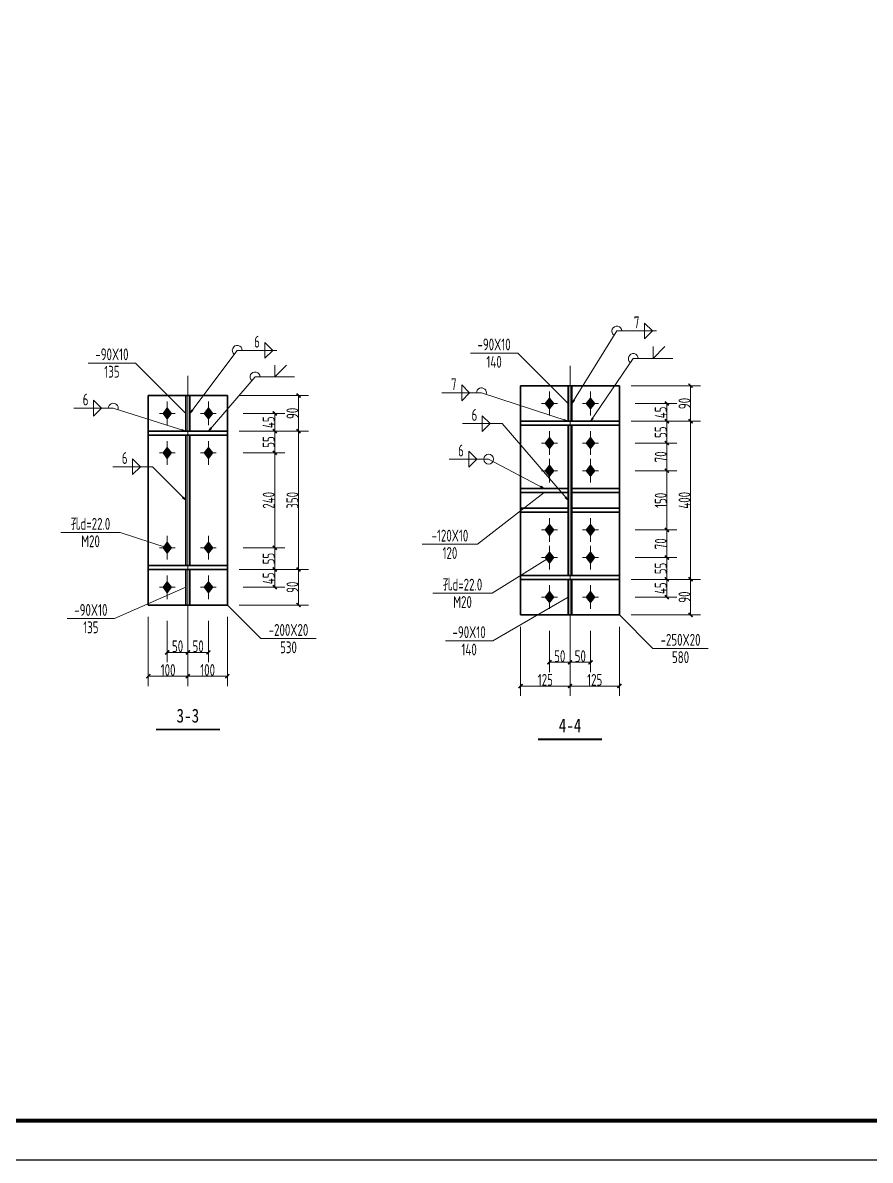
# Model space of a CAD drawing. Extents: x 2072855 to 2883818, y 17306032 to 17674225.
# Drawn here: x 2329397 to 2350839, y 17335470 to 17364257 of the extents above; entities that cross this region are included whole.
import ezdxf
from ezdxf.enums import TextEntityAlignment as Align

# ---------------------------------------------------------------- set-up
doc = ezdxf.new("R2010")
doc.units = 0
doc.header["$LTSCALE"] = 1000
doc.header["$MEASUREMENT"] = 0
doc.linetypes.add('线型6', pattern=[8.75, 5, -1.25, 1.25, -1.25])
for name, color, linetype, lineweight in [('10', 7, 'Continuous', 35), ('20', 2, 'Continuous', 35), ('尺寸标注', 9, 'Continuous', 18), ('焊缝标注', 9, 'Continuous', 18), ('螺栓孔标注', 9, 'Continuous', 18), ('钢板标注', 9, 'Continuous', 18)]:
    doc.layers.add(name, color=color, linetype=linetype, lineweight=lineweight)
doc.layers.add('3T_WOOD', color=21, linetype='Continuous')
doc.layers.add('TK', color=4, linetype='Continuous')
doc.styles.add('FromPkpm', font='Pkpmeng', dxfattribs={"width": 0.7, "bigfont": 'hztxt'})
doc.styles.add('宋体', font='', dxfattribs={"width": 0.8})
doc.styles.get('宋体').set_extended_font_data('SimSun')

# ---------------------------------------------------------------- blocks, each defined once
blk = doc.blocks.new('_ArchTick')
at = {"color": 0, "linetype": 'ByBlock', "const_width": 0.4}
blk.add_lwpolyline([(-0.5, -0.5), (0.5, 0.5)], dxfattribs=at)
blk = doc.blocks.new('GeYuanFrame_66021773', base_point=(20.09, 4.53))
at = {"layer": 'TK'}
blk.add_lwpolyline([(20.09, 4.53), (20.09, 598.53), (1176.09, 598.53), (1176.09, 4.53)], close=True, dxfattribs=at)
at = {"layer": 'TK', "const_width": 1}
blk.add_lwpolyline([(45.09, 588.53), (1166.09, 588.53), (1166.09, 14.53), (45.09, 14.53)], close=True, dxfattribs=at)

msp = doc.modelspace()

# ---------------------------------------------------------------- hatches: boundary and pattern name
at = {"layer": '10'}
for points in [[(2342722.6, 17354751.5), (2342622.6, 17354621.5), (2342722.6, 17354491.5), (2342822.6, 17354621.5)], [(2343762.6, 17354751.5), (2343662.6, 17354621.5), (2343762.6, 17354491.5), (2343862.6, 17354621.5)], [(2333053.7, 17354501.5), (2332953.7, 17354371.5), (2333053.7, 17354241.5), (2333153.7, 17354371.5)], [(2334093.7, 17354501.5), (2333993.7, 17354371.5), (2334093.7, 17354241.5), (2334193.7, 17354371.5)], [(2342722.6, 17353751.5), (2342622.6, 17353621.5), (2342722.6, 17353491.5), (2342822.6, 17353621.5)], [(2343762.6, 17353751.5), (2343662.6, 17353621.5), (2343762.6, 17353491.5), (2343862.6, 17353621.5)], [(2333053.7, 17353501.5), (2332953.7, 17353371.5), (2333053.7, 17353241.5), (2333153.7, 17353371.5)], [(2334093.7, 17353501.5), (2333993.7, 17353371.5), (2334093.7, 17353241.5), (2334193.7, 17353371.5)], [(2342722.6, 17353051.5), (2342622.6, 17352921.5), (2342722.6, 17352791.5), (2342822.6, 17352921.5)], [(2343762.6, 17353051.5), (2343662.6, 17352921.5), (2343762.6, 17352791.5), (2343862.6, 17352921.5)], [(2342722.6, 17351551.5), (2342622.6, 17351421.5), (2342722.6, 17351291.5), (2342822.6, 17351421.5)], [(2343762.6, 17351551.5), (2343662.6, 17351421.5), (2343762.6, 17351291.5), (2343862.6, 17351421.5)], [(2333053.7, 17351101.5), (2332953.7, 17350971.5), (2333053.7, 17350841.5), (2333153.7, 17350971.5)], [(2334093.7, 17351101.5), (2333993.7, 17350971.5), (2334093.7, 17350841.5), (2334193.7, 17350971.5)], [(2342722.6, 17350851.5), (2342622.6, 17350721.5), (2342722.6, 17350591.5), (2342822.6, 17350721.5)], [(2343762.6, 17350851.5), (2343662.6, 17350721.5), (2343762.6, 17350591.5), (2343862.6, 17350721.5)], [(2333053.7, 17350101.5), (2332953.7, 17349971.5), (2333053.7, 17349841.5), (2333153.7, 17349971.5)], [(2334093.7, 17350101.5), (2333993.7, 17349971.5), (2334093.7, 17349841.5), (2334193.7, 17349971.5)], [(2342722.6, 17349851.5), (2342622.6, 17349721.5), (2342722.6, 17349591.5), (2342822.6, 17349721.5)], [(2343762.6, 17349851.5), (2343662.6, 17349721.5), (2343762.6, 17349591.5), (2343862.6, 17349721.5)]]:
    msp.add_hatch(color=1, dxfattribs=at).paths.add_polyline_path(points)
at = {"layer": '焊缝标注'}
for points in [[(2343292.6, 17354621.5), (2343358, 17354698.7), (2343332.5, 17354714.5)], [(2333623.7, 17354371.5), (2333695.8, 17354442.4), (2333671.8, 17354460.5)], [(2334093.7, 17353921.5), (2334170.3, 17353987.6), (2334147.5, 17354007.1)], [(2343192.6, 17354171.5), (2343102.3, 17354217), (2343092.9, 17354188.5)], [(2343762.6, 17354171.5), (2343831.3, 17354245.8), (2343806.4, 17354262.6)], [(2333523.7, 17353921.5), (2333432.9, 17353966), (2333423.9, 17353937.4)], [(2342592.6, 17352471.5), (2342511.1, 17352531.4), (2342497.1, 17352504.8)], [(2333523.7, 17352171.5), (2333463.7, 17352252.9), (2333442.5, 17352231.7)], [(2343192.6, 17352171.5), (2343138.8, 17352257.1), (2343116, 17352237.6)]]:
    msp.add_hatch(color=256, dxfattribs=at).paths.add_polyline_path(points)

# ---------------------------------------------------------------- linework, layer by layer
at = {"layer": '10', "linetype": '线型6', "lineweight": 18, "ltscale": 100}
for p, q in [((2343242.6, 17348771.5), (2343242.6, 17355571.5)), ((2333573.7, 17349021.5), (2333573.7, 17355321.5))]:
    msp.add_line(p, q, dxfattribs=at)
at = {"layer": '10', "color": 9, "lineweight": 18, "ltscale": 100}
for p, q in [((2342722.6, 17354921.5), (2342722.6, 17354321.5)), ((2343762.6, 17354921.5), (2343762.6, 17354321.5)), ((2333053.7, 17354671.5), (2333053.7, 17354071.5)), ((2334093.7, 17354671.5), (2334093.7, 17354071.5)), ((2342922.6, 17354621.5), (2342522.6, 17354621.5)), ((2343962.6, 17354621.5), (2343562.6, 17354621.5)), ((2333253.7, 17354371.5), (2332853.7, 17354371.5)), ((2334293.7, 17354371.5), (2333893.7, 17354371.5)), ((2342722.6, 17353921.5), (2342722.6, 17353321.5)), ((2343762.6, 17353921.5), (2343762.6, 17353321.5)), ((2333053.7, 17353671.5), (2333053.7, 17353071.5)), ((2334093.7, 17353671.5), (2334093.7, 17353071.5)), ((2342922.6, 17353621.5), (2342522.6, 17353621.5)), ((2343962.6, 17353621.5), (2343562.6, 17353621.5)), ((2333253.7, 17353371.5), (2332853.7, 17353371.5)), ((2334293.7, 17353371.5), (2333893.7, 17353371.5)), ((2342722.6, 17353221.5), (2342722.6, 17352621.5)), ((2343762.6, 17353221.5), (2343762.6, 17352621.5)), ((2342922.6, 17352921.5), (2342522.6, 17352921.5)), ((2343962.6, 17352921.5), (2343562.6, 17352921.5)), ((2342722.6, 17351721.5), (2342722.6, 17351121.5)), ((2343762.6, 17351721.5), (2343762.6, 17351121.5)), ((2342922.6, 17351421.5), (2342522.6, 17351421.5)), ((2343962.6, 17351421.5), (2343562.6, 17351421.5)), ((2333053.7, 17351271.5), (2333053.7, 17350671.5)), ((2334093.7, 17351271.5), (2334093.7, 17350671.5)), ((2333253.7, 17350971.5), (2332853.7, 17350971.5)), ((2334293.7, 17350971.5), (2333893.7, 17350971.5)), ((2342722.6, 17351021.5), (2342722.6, 17350421.5)), ((2343762.6, 17351021.5), (2343762.6, 17350421.5)), ((2342922.6, 17350721.5), (2342522.6, 17350721.5)), ((2343962.6, 17350721.5), (2343562.6, 17350721.5)), ((2333053.7, 17350271.5), (2333053.7, 17349671.5)), ((2334093.7, 17350271.5), (2334093.7, 17349671.5)), ((2333253.7, 17349971.5), (2332853.7, 17349971.5)), ((2334293.7, 17349971.5), (2333893.7, 17349971.5)), ((2342722.6, 17350021.5), (2342722.6, 17349421.5)), ((2343762.6, 17350021.5), (2343762.6, 17349421.5)), ((2342922.6, 17349721.5), (2342522.6, 17349721.5)), ((2343962.6, 17349721.5), (2343562.6, 17349721.5))]:
    msp.add_line(p, q, dxfattribs=at)
at = {"layer": '10', "color": 3, "lineweight": 35, "ltscale": 100}
for p, q in [((2344492.6, 17354171.5), (2341992.6, 17354171.5)), ((2341992.6, 17354171.5), (2341992.6, 17354071.5)), ((2341992.6, 17354071.5), (2344492.6, 17354071.5)), ((2343192.6, 17350271.5), (2343192.6, 17354071.5)), ((2343292.6, 17350271.5), (2343292.6, 17354071.5)), ((2344492.6, 17354071.5), (2344492.6, 17354171.5)), ((2334573.7, 17353921.5), (2332573.7, 17353921.5)), ((2332573.7, 17353921.5), (2332573.7, 17353821.5)), ((2332573.7, 17353821.5), (2334573.7, 17353821.5)), ((2333523.7, 17350521.5), (2333523.7, 17353821.5)), ((2333623.7, 17350521.5), (2333623.7, 17353821.5)), ((2334573.7, 17353821.5), (2334573.7, 17353921.5)), ((2334573.7, 17350521.5), (2332573.7, 17350521.5)), ((2332573.7, 17350521.5), (2332573.7, 17350421.5)), ((2332573.7, 17350421.5), (2334573.7, 17350421.5)), ((2334573.7, 17350421.5), (2334573.7, 17350521.5)), ((2344492.6, 17350271.5), (2341992.6, 17350271.5)), ((2341992.6, 17350271.5), (2341992.6, 17350171.5)), ((2344492.6, 17350171.5), (2344492.6, 17350271.5)), ((2341992.6, 17350171.5), (2344492.6, 17350171.5))]:
    msp.add_line(p, q, dxfattribs=at)
at = {"layer": '10', "color": 1, "linetype": 'Continuous'}
for points in [[(2342722.6, 17354751.5), (2342622.6, 17354621.5), (2342722.6, 17354491.5), (2342822.6, 17354621.5)], [(2343762.6, 17354751.5), (2343662.6, 17354621.5), (2343762.6, 17354491.5), (2343862.6, 17354621.5)], [(2333053.7, 17354501.5), (2332953.7, 17354371.5), (2333053.7, 17354241.5), (2333153.7, 17354371.5)], [(2334093.7, 17354501.5), (2333993.7, 17354371.5), (2334093.7, 17354241.5), (2334193.7, 17354371.5)], [(2342722.6, 17353751.5), (2342622.6, 17353621.5), (2342722.6, 17353491.5), (2342822.6, 17353621.5)], [(2343762.6, 17353751.5), (2343662.6, 17353621.5), (2343762.6, 17353491.5), (2343862.6, 17353621.5)], [(2333053.7, 17353501.5), (2332953.7, 17353371.5), (2333053.7, 17353241.5), (2333153.7, 17353371.5)], [(2334093.7, 17353501.5), (2333993.7, 17353371.5), (2334093.7, 17353241.5), (2334193.7, 17353371.5)], [(2342722.6, 17353051.5), (2342622.6, 17352921.5), (2342722.6, 17352791.5), (2342822.6, 17352921.5)], [(2343762.6, 17353051.5), (2343662.6, 17352921.5), (2343762.6, 17352791.5), (2343862.6, 17352921.5)], [(2342722.6, 17351551.5), (2342622.6, 17351421.5), (2342722.6, 17351291.5), (2342822.6, 17351421.5)], [(2343762.6, 17351551.5), (2343662.6, 17351421.5), (2343762.6, 17351291.5), (2343862.6, 17351421.5)], [(2333053.7, 17351101.5), (2332953.7, 17350971.5), (2333053.7, 17350841.5), (2333153.7, 17350971.5)], [(2334093.7, 17351101.5), (2333993.7, 17350971.5), (2334093.7, 17350841.5), (2334193.7, 17350971.5)], [(2342722.6, 17350851.5), (2342622.6, 17350721.5), (2342722.6, 17350591.5), (2342822.6, 17350721.5)], [(2343762.6, 17350851.5), (2343662.6, 17350721.5), (2343762.6, 17350591.5), (2343862.6, 17350721.5)], [(2333053.7, 17350101.5), (2332953.7, 17349971.5), (2333053.7, 17349841.5), (2333153.7, 17349971.5)], [(2334093.7, 17350101.5), (2333993.7, 17349971.5), (2334093.7, 17349841.5), (2334193.7, 17349971.5)], [(2342722.6, 17349851.5), (2342622.6, 17349721.5), (2342722.6, 17349591.5), (2342822.6, 17349721.5)], [(2343762.6, 17349851.5), (2343662.6, 17349721.5), (2343762.6, 17349591.5), (2343862.6, 17349721.5)]]:
    msp.add_lwpolyline(points, close=True, dxfattribs=at)
at = {"layer": '10', "lineweight": 35, "ltscale": 100, "const_width": 50}
for points in [[(2332763.7, 17346371.5), (2334383.7, 17346371.5)], [(2342432.6, 17346121.5), (2344052.6, 17346121.5)]]:
    msp.add_lwpolyline(points, dxfattribs=at)
at = {"layer": '20', "lineweight": 35, "ltscale": 100}
for p, q in [((2344492.6, 17355071.5), (2341992.6, 17355071.5)), ((2341992.6, 17355071.5), (2341992.6, 17349271.5)), ((2343292.6, 17355071.5), (2343192.6, 17355071.5)), ((2343192.6, 17355071.5), (2343192.6, 17354171.5)), ((2343292.6, 17354171.5), (2343292.6, 17355071.5)), ((2344492.6, 17349271.5), (2344492.6, 17355071.5)), ((2334573.7, 17354821.5), (2332573.7, 17354821.5)), ((2332573.7, 17354821.5), (2332573.7, 17349521.5)), ((2333623.7, 17354821.5), (2333523.7, 17354821.5)), ((2333523.7, 17354821.5), (2333523.7, 17353921.5)), ((2333623.7, 17353921.5), (2333623.7, 17354821.5)), ((2334573.7, 17349521.5), (2334573.7, 17354821.5)), ((2343192.6, 17354171.5), (2343292.6, 17354171.5)), ((2333523.7, 17353921.5), (2333623.7, 17353921.5)), ((2343192.6, 17352471.5), (2341992.6, 17352471.5)), ((2341992.6, 17352471.5), (2341992.6, 17352371.5)), ((2341992.6, 17352371.5), (2343192.6, 17352371.5)), ((2343192.6, 17352371.5), (2343192.6, 17352471.5)), ((2343292.6, 17352471.5), (2344492.6, 17352471.5)), ((2343292.6, 17352371.5), (2343292.6, 17352471.5)), ((2344492.6, 17352371.5), (2343292.6, 17352371.5)), ((2344492.6, 17352471.5), (2344492.6, 17352371.5)), ((2341992.6, 17351871.5), (2341992.6, 17351971.5)), ((2341992.6, 17351971.5), (2343192.6, 17351971.5)), ((2343192.6, 17351871.5), (2341992.6, 17351871.5)), ((2343192.6, 17351971.5), (2343192.6, 17351871.5)), ((2344492.6, 17351971.5), (2343292.6, 17351971.5)), ((2343292.6, 17351971.5), (2343292.6, 17351871.5)), ((2343292.6, 17351871.5), (2344492.6, 17351871.5)), ((2344492.6, 17351871.5), (2344492.6, 17351971.5)), ((2333523.7, 17350421.5), (2333623.7, 17350421.5)), ((2333523.7, 17349521.5), (2333523.7, 17350421.5)), ((2333623.7, 17350421.5), (2333623.7, 17349521.5)), ((2343192.6, 17350171.5), (2343292.6, 17350171.5)), ((2343192.6, 17349271.5), (2343192.6, 17350171.5)), ((2343292.6, 17350171.5), (2343292.6, 17349271.5)), ((2332573.7, 17349521.5), (2334573.7, 17349521.5)), ((2333623.7, 17349521.5), (2333523.7, 17349521.5)), ((2341992.6, 17349271.5), (2344492.6, 17349271.5)), ((2343292.6, 17349271.5), (2343192.6, 17349271.5))]:
    msp.add_line(p, q, dxfattribs=at)
at = {"layer": '尺寸标注', "linetype": 'Continuous', "lineweight": 18}
for p, q in [((2344792.6, 17355071.5), (2346542.6, 17355071.5)), ((2346292.6, 17354171.5), (2346292.6, 17355071.5)), ((2334873.7, 17354821.5), (2336623.7, 17354821.5)), ((2336373.7, 17353921.5), (2336373.7, 17354821.5)), ((2344892.6, 17354621.5), (2345942.6, 17354621.5)), ((2345692.6, 17354171.5), (2345692.6, 17354621.5)), ((2334973.7, 17354371.5), (2336023.7, 17354371.5)), ((2335773.7, 17353921.5), (2335773.7, 17354371.5)), ((2344792.6, 17354171.5), (2346542.6, 17354171.5)), ((2344792.6, 17354171.5), (2346542.6, 17354171.5)), ((2344892.6, 17354171.5), (2345942.6, 17354171.5)), ((2344892.6, 17354171.5), (2345942.6, 17354171.5)), ((2345692.6, 17353621.5), (2345692.6, 17354171.5)), ((2346292.6, 17350171.5), (2346292.6, 17354171.5)), ((2334873.7, 17353921.5), (2336623.7, 17353921.5)), ((2334873.7, 17353921.5), (2336623.7, 17353921.5)), ((2334973.7, 17353921.5), (2336023.7, 17353921.5)), ((2334973.7, 17353921.5), (2336023.7, 17353921.5)), ((2335773.7, 17353371.5), (2335773.7, 17353921.5)), ((2336373.7, 17350421.5), (2336373.7, 17353921.5)), ((2344892.6, 17353621.5), (2345942.6, 17353621.5)), ((2344892.6, 17353621.5), (2345942.6, 17353621.5)), ((2345692.6, 17352921.5), (2345692.6, 17353621.5)), ((2334973.7, 17353371.5), (2336023.7, 17353371.5)), ((2334973.7, 17353371.5), (2336023.7, 17353371.5)), ((2335773.7, 17350971.5), (2335773.7, 17353371.5)), ((2344892.6, 17352921.5), (2345942.6, 17352921.5)), ((2344892.6, 17352921.5), (2345942.6, 17352921.5)), ((2345692.6, 17351421.5), (2345692.6, 17352921.5)), ((2344892.6, 17351421.5), (2345942.6, 17351421.5)), ((2344892.6, 17351421.5), (2345942.6, 17351421.5)), ((2345692.6, 17350721.5), (2345692.6, 17351421.5)), ((2334973.7, 17350971.5), (2336023.7, 17350971.5)), ((2334973.7, 17350971.5), (2336023.7, 17350971.5)), ((2335773.7, 17350421.5), (2335773.7, 17350971.5)), ((2344892.6, 17350721.5), (2345942.6, 17350721.5)), ((2344892.6, 17350721.5), (2345942.6, 17350721.5)), ((2345692.6, 17350171.5), (2345692.6, 17350721.5)), ((2334873.7, 17350421.5), (2336623.7, 17350421.5)), ((2334873.7, 17350421.5), (2336623.7, 17350421.5)), ((2334973.7, 17350421.5), (2336023.7, 17350421.5)), ((2334973.7, 17350421.5), (2336023.7, 17350421.5)), ((2335773.7, 17350421.5), (2335773.7, 17349971.5)), ((2336373.7, 17349521.5), (2336373.7, 17350421.5)), ((2334973.7, 17349971.5), (2336023.7, 17349971.5)), ((2344792.6, 17350171.5), (2346542.6, 17350171.5)), ((2344792.6, 17350171.5), (2346542.6, 17350171.5)), ((2344892.6, 17350171.5), (2345942.6, 17350171.5)), ((2344892.6, 17350171.5), (2345942.6, 17350171.5)), ((2345692.6, 17350171.5), (2345692.6, 17349721.5)), ((2346292.6, 17349271.5), (2346292.6, 17350171.5)), ((2344892.6, 17349721.5), (2345942.6, 17349721.5)), ((2334873.7, 17349521.5), (2336623.7, 17349521.5)), ((2332573.7, 17349221.5), (2332573.7, 17347471.5)), ((2333053.7, 17349121.5), (2333053.7, 17348071.5)), ((2333573.7, 17349221.5), (2333573.7, 17347471.5)), ((2333573.7, 17349221.5), (2333573.7, 17347471.5)), ((2333573.7, 17349121.5), (2333573.7, 17348071.5)), ((2333573.7, 17349121.5), (2333573.7, 17348071.5)), ((2334093.7, 17349121.5), (2334093.7, 17348071.5)), ((2334573.7, 17349221.5), (2334573.7, 17347471.5)), ((2344792.6, 17349271.5), (2346542.6, 17349271.5)), ((2341992.6, 17348971.5), (2341992.6, 17347221.5)), ((2342722.6, 17348871.5), (2342722.6, 17347821.5)), ((2343242.6, 17348971.5), (2343242.6, 17347221.5)), ((2343242.6, 17348971.5), (2343242.6, 17347221.5)), ((2343242.6, 17348871.5), (2343242.6, 17347821.5)), ((2343242.6, 17348871.5), (2343242.6, 17347821.5)), ((2343762.6, 17348871.5), (2343762.6, 17347821.5)), ((2344492.6, 17348971.5), (2344492.6, 17347221.5)), ((2333053.7, 17348321.5), (2333573.7, 17348321.5)), ((2333573.7, 17348321.5), (2334093.7, 17348321.5)), ((2342722.6, 17348071.5), (2343242.6, 17348071.5)), ((2343242.6, 17348071.5), (2343762.6, 17348071.5)), ((2332573.7, 17347721.5), (2333573.7, 17347721.5)), ((2333573.7, 17347721.5), (2334573.7, 17347721.5)), ((2341992.6, 17347471.5), (2343242.6, 17347471.5)), ((2343242.6, 17347471.5), (2344492.6, 17347471.5))]:
    msp.add_line(p, q, dxfattribs=at)
at = {"layer": '焊缝标注', "lineweight": 18, "ltscale": 100}
for p, q in [((2345127.8, 17356656.6), (2345327.8, 17356456.6)), ((2345127.8, 17356456.6), (2345127.8, 17356656.6)), ((2343292.6, 17354621.5), (2344427.8, 17356456.6)), ((2344427.8, 17356456.6), (2345427.8, 17356456.6)), ((2345127.8, 17356256.6), (2345327.8, 17356456.6)), ((2345127.8, 17356456.6), (2345127.8, 17356256.6)), ((2335522.4, 17356165.4), (2335722.4, 17355965.4)), ((2335522.4, 17355965.4), (2335522.4, 17356165.4)), ((2345343.7, 17355760.9), (2345343.7, 17356060.9)), ((2345343.7, 17355760.9), (2345643.7, 17356060.9)), ((2333623.7, 17354371.5), (2334822.4, 17355965.4)), ((2334822.4, 17355965.4), (2335822.4, 17355965.4)), ((2335522.4, 17355765.4), (2335722.4, 17355965.4)), ((2335522.4, 17355965.4), (2335522.4, 17355765.4)), ((2343762.6, 17354171.5), (2344843.7, 17355760.9)), ((2344843.7, 17355760.9), (2345843.7, 17355760.9)), ((2335773.5, 17355294.2), (2335773.5, 17355594.2)), ((2335773.5, 17355294.2), (2336073.5, 17355594.2)), ((2334093.7, 17353921.5), (2335273.5, 17355294.2)), ((2335273.5, 17355294.2), (2336273.5, 17355294.2)), ((2341002.4, 17354891.3), (2340002.4, 17354891.3)), ((2340702.4, 17354891.3), (2340502.4, 17355091.3)), ((2340502.4, 17354891.3), (2340502.4, 17355091.3)), ((2340702.4, 17354891.3), (2340502.4, 17354691.3)), ((2340502.4, 17354891.3), (2340502.4, 17354691.3)), ((2343192.6, 17354171.5), (2341002.4, 17354891.3)), ((2331386.5, 17354502), (2331186.5, 17354702)), ((2331186.5, 17354502), (2331186.5, 17354702)), ((2331686.5, 17354502), (2330686.5, 17354502)), ((2331386.5, 17354502), (2331186.5, 17354302)), ((2331186.5, 17354502), (2331186.5, 17354302)), ((2333523.7, 17353921.5), (2331686.5, 17354502)), ((2341224.1, 17354112.4), (2341024.1, 17354312.4)), ((2341024.1, 17354112.4), (2341024.1, 17354312.4)), ((2341524.1, 17354112.4), (2340524.1, 17354112.4)), ((2341224.1, 17354112.4), (2341024.1, 17353912.4)), ((2341024.1, 17354112.4), (2341024.1, 17353912.4)), ((2343192.6, 17352171.5), (2341524.1, 17354112.4)), ((2332376.2, 17353021.1), (2332176.2, 17353221.1)), ((2332176.2, 17353021.1), (2332176.2, 17353221.1)), ((2341183.8, 17353212.6), (2340183.8, 17353212.6)), ((2340883.8, 17353212.6), (2340683.8, 17353412.6)), ((2340683.8, 17353212.6), (2340683.8, 17353412.6)), ((2340883.8, 17353212.6), (2340683.8, 17353012.6)), ((2340683.8, 17353212.6), (2340683.8, 17353012.6)), ((2342592.6, 17352471.5), (2341183.8, 17353212.6)), ((2332676.2, 17353021.1), (2331676.2, 17353021.1)), ((2332376.2, 17353021.1), (2332176.2, 17352821.1)), ((2332176.2, 17353021.1), (2332176.2, 17352821.1)), ((2333523.7, 17352171.5), (2332676.2, 17353021.1))]:
    msp.add_line(p, q, dxfattribs=at)
at = {"layer": '焊缝标注', "linetype": 'Continuous'}
for points in [[(2343292.6, 17354621.5), (2343358, 17354698.7), (2343332.5, 17354714.5)], [(2333623.7, 17354371.5), (2333695.8, 17354442.4), (2333671.8, 17354460.5)], [(2334093.7, 17353921.5), (2334170.3, 17353987.6), (2334147.5, 17354007.1)], [(2343192.6, 17354171.5), (2343102.3, 17354217), (2343092.9, 17354188.5)], [(2343762.6, 17354171.5), (2343831.3, 17354245.8), (2343806.4, 17354262.6)], [(2333523.7, 17353921.5), (2333432.9, 17353966), (2333423.9, 17353937.4)], [(2342592.6, 17352471.5), (2342511.1, 17352531.4), (2342497.1, 17352504.8)], [(2333523.7, 17352171.5), (2333463.7, 17352252.9), (2333442.5, 17352231.7)], [(2343192.6, 17352171.5), (2343138.8, 17352257.1), (2343116, 17352237.6)]]:
    msp.add_lwpolyline(points, close=True, dxfattribs=at)
at = {"layer": '焊缝标注', "lineweight": 18, "ltscale": 100}
msp.add_circle((2341183.8, 17353212.6), 125, dxfattribs=at)
for centre, start, end in [((2344427.8, 17356456.6), 0, 238.2579), ((2334822.4, 17355965.4), 0, 233.0545), ((2344843.7, 17355760.9), 0, 235.776), ((2335273.5, 17355294.2), 0, 229.32114), ((2341002.4, 17354891.3), 341.80838, 180), ((2331686.5, 17354502), 342.46594, 180)]:
    msp.add_arc(centre, 125, start, end, dxfattribs=at)
at = {"layer": '螺栓孔标注', "lineweight": 18, "ltscale": 100}
for p, q in [((2331862.6, 17351355.1), (2330362.6, 17351355.1)), ((2333053.7, 17350971.5), (2331862.6, 17351355.1)), ((2342722.6, 17350721.5), (2341274.6, 17349817.4)), ((2341274.6, 17349817.4), (2339774.6, 17349817.4))]:
    msp.add_line(p, q, dxfattribs=at)
at = {"layer": '螺栓孔标注', "ltscale": 100, "const_width": 10}
for points in [[(2333058.7, 17350971.5, 1), (2333048.7, 17350971.5, 1)], [(2342727.6, 17350721.5, 1), (2342717.6, 17350721.5, 1)]]:
    msp.add_lwpolyline(points, format="xyb", close=True, dxfattribs=at)
at = {"layer": '钢板标注', "lineweight": 18, "ltscale": 100}
for p, q in [((2341921.3, 17355895.8), (2340721.3, 17355895.8)), ((2343192.6, 17354621.5), (2341921.3, 17355895.8)), ((2332252.5, 17355645.8), (2331052.5, 17355645.8)), ((2333523.7, 17354371.5), (2332252.5, 17355645.8)), ((2342592.6, 17352371.5), (2340904.1, 17351057.5)), ((2340904.1, 17351057.5), (2339504.1, 17351057.5)), ((2333523.7, 17349971.5), (2331719.6, 17349176.5)), ((2343192.6, 17349721.5), (2341289.7, 17348615.1)), ((2334573.7, 17349521.5), (2335419.9, 17348670.6)), ((2331719.6, 17349176.5), (2330519.6, 17349176.5)), ((2344492.6, 17349271.5), (2345338.8, 17348420.6)), ((2335419.9, 17348670.6), (2336819.9, 17348670.6)), ((2341289.7, 17348615.1), (2340089.7, 17348615.1)), ((2345338.8, 17348420.6), (2346738.8, 17348420.6))]:
    msp.add_line(p, q, dxfattribs=at)
at = {"layer": '钢板标注', "ltscale": 100, "const_width": 10}
for points in [[(2343197.6, 17354621.5, 1), (2343187.6, 17354621.5, 1)], [(2333528.7, 17354371.5, 1), (2333518.7, 17354371.5, 1)], [(2342597.6, 17352371.5, 1), (2342587.6, 17352371.5, 1)], [(2333528.7, 17349971.5, 1), (2333518.7, 17349971.5, 1)], [(2343197.6, 17349721.5, 1), (2343187.6, 17349721.5, 1)], [(2334578.7, 17349521.5, 1), (2334568.7, 17349521.5, 1)], [(2344497.6, 17349271.5, 1), (2344487.6, 17349271.5, 1)]]:
    msp.add_lwpolyline(points, format="xyb", close=True, dxfattribs=at)

# ---------------------------------------------------------------- block references
at = {"layer": '3T_WOOD', "xscale": 100, "yscale": 100, "zscale": 100}
msp.add_blockref('GeYuanFrame_66021773', (2305502.1, 17335470.1), dxfattribs=at)
at = {"layer": '尺寸标注', "linetype": 'Continuous', "lineweight": 18, "xscale": 100, "yscale": 100, "zscale": 100}
for p, rotation in [((2336373.7, 17354821.5), 90), ((2346292.6, 17355071.5), 90), ((2345692.6, 17354621.5), 90), ((2335773.7, 17354371.5), 90), ((2345692.6, 17354171.5), 270), ((2345692.6, 17354171.5), 90), ((2346292.6, 17354171.5), 90), ((2346292.6, 17354171.5), 270), ((2335773.7, 17353921.5), 270), ((2335773.7, 17353921.5), 90), ((2336373.7, 17353921.5), 90), ((2336373.7, 17353921.5), 270), ((2335773.7, 17353371.5), 270), ((2335773.7, 17353371.5), 90), ((2345692.6, 17353621.5), 270), ((2345692.6, 17353621.5), 90), ((2345692.6, 17352921.5), 270), ((2345692.6, 17352921.5), 90), ((2345692.6, 17351421.5), 90), ((2345692.6, 17351421.5), 270), ((2335773.7, 17350971.5), 90), ((2335773.7, 17350971.5), 270), ((2345692.6, 17350721.5), 90), ((2345692.6, 17350721.5), 270), ((2335773.7, 17350421.5), 90), ((2335773.7, 17350421.5), 270), ((2336373.7, 17350421.5), 90), ((2336373.7, 17350421.5), 270), ((2335773.7, 17349971.5), 270), ((2345692.6, 17350171.5), 90), ((2345692.6, 17350171.5), 270), ((2346292.6, 17350171.5), 90), ((2346292.6, 17350171.5), 270), ((2345692.6, 17349721.5), 270), ((2336373.7, 17349521.5), 270), ((2346292.6, 17349271.5), 270), ((2333053.7, 17348321.5), 180), ((2333573.7, 17348321.5), 180), ((2342722.6, 17348071.5), 180), ((2343242.6, 17348071.5), 180), ((2332573.7, 17347721.5), 180), ((2333573.7, 17347721.5), 180), ((2341992.6, 17347471.5), 180), ((2343242.6, 17347471.5), 180)]:
    msp.add_blockref('_ArchTick', p, dxfattribs=dict(at, rotation=rotation))
for p in [(2333573.7, 17348321.5), (2334093.7, 17348321.5), (2343242.6, 17348071.5), (2343762.6, 17348071.5), (2333573.7, 17347721.5), (2334573.7, 17347721.5), (2343242.6, 17347471.5), (2344492.6, 17347471.5)]:
    msp.add_blockref('_ArchTick', p, dxfattribs=at)

# ---------------------------------------------------------------- texts
at = {"layer": '10', "lineweight": 25, "style": '宋体', "width": 0.8}
for s, p in [('3-3', (2333573.7, 17346721.5)), ('4-4', (2343242.6, 17346471.5))]:
    msp.add_text(s, height=350, dxfattribs=at).set_placement(p, align=Align.MIDDLE_CENTER)
at = {"layer": '尺寸标注', "linetype": 'Continuous', "lineweight": 18, "char_height": 300, "attachment_point": 5, "rotation": 90, "style": 'FromPkpm'}
for s, insert in [('\\A1;90', (2346137.6, 17354621.5)), ('\\A1;90', (2336218.7, 17354371.5)), ('\\A1;45', (2345537.6, 17354396.5)), ('\\A1;45', (2335618.7, 17354146.5)), ('\\A1;55', (2345537.6, 17353896.5)), ('\\A1;55', (2335618.7, 17353646.5)), ('\\A1;70', (2345537.6, 17353271.5)), ('\\A1;240', (2335618.7, 17352171.5)), ('\\A1;350', (2336218.7, 17352171.5)), ('\\A1;150', (2345537.6, 17352171.5)), ('\\A1;400', (2346137.6, 17352171.5)), ('\\A1;70', (2345537.6, 17351071.5)), ('\\A1;55', (2335618.7, 17350696.5)), ('\\A1;55', (2345537.6, 17350446.5)), ('\\A1;45', (2335618.7, 17350196.5)), ('\\A1;90', (2336218.7, 17349971.5)), ('\\A1;45', (2345537.6, 17349946.5)), ('\\A1;90', (2346137.6, 17349721.5))]:
    msp.add_mtext(s, dxfattribs=dict(at, insert=insert))
at = {"layer": '尺寸标注', "linetype": 'Continuous', "lineweight": 18, "char_height": 300, "attachment_point": 5, "style": 'FromPkpm'}
for s, insert in [('\\A1;50', (2333313.7, 17348476.5)), ('\\A1;50', (2333833.7, 17348476.5)), ('\\A1;50', (2342982.6, 17348226.5)), ('\\A1;50', (2343502.6, 17348226.5)), ('\\A1;100', (2333073.7, 17347876.5)), ('\\A1;100', (2334073.7, 17347876.5)), ('\\A1;125', (2342617.6, 17347626.5)), ('\\A1;125', (2343867.6, 17347626.5))]:
    msp.add_mtext(s, dxfattribs=dict(at, insert=insert))
at = {"layer": '焊缝标注', "lineweight": 25, "style": 'FromPkpm', "width": 0.7}
for s, p in [('7', (2344927.8, 17356526.6)), ('6', (2335322.4, 17356035.4)), ('7', (2340302.4, 17354961.3)), ('6', (2330986.5, 17354572)), ('6', (2340824.1, 17354182.4)), ('6', (2340483.8, 17353282.6)), ('6', (2331976.2, 17353091.1))]:
    msp.add_text(s, height=300, dxfattribs=at).set_placement(p, align=Align.CENTER)
at = {"layer": '螺栓孔标注', "lineweight": 25, "style": 'FromPkpm', "width": 0.7}
for p in [(2331112.6, 17351425.1), (2340524.6, 17349887.4)]:
    msp.add_text('孔d=22.0', height=300, dxfattribs=at).set_placement(p, align=Align.CENTER)
for p in [(2331112.6, 17351285.1), (2340524.6, 17349747.4)]:
    msp.add_text('M20', height=300, dxfattribs=at).set_placement(p, align=Align.TOP_CENTER)
at = {"layer": '钢板标注', "lineweight": 25, "style": 'FromPkpm', "width": 0.7}
for s, p in [('-90X10', (2331652.5, 17355715.8)), ('-90X10', (2341321.3, 17355965.8)), ('-120X10', (2340204.1, 17351127.5)), ('-90X10', (2331119.6, 17349246.5)), ('-200X20', (2336119.9, 17348740.6)), ('-90X10', (2340689.7, 17348685.1)), ('-250X20', (2346038.8, 17348490.6))]:
    msp.add_text(s, height=300, dxfattribs=at).set_placement(p, align=Align.CENTER)
for s, p in [('140', (2341321.3, 17355825.8)), ('135', (2331652.5, 17355575.8)), ('120', (2340204.1, 17350987.5)), ('135', (2331119.6, 17349106.5)), ('530', (2336119.9, 17348600.6)), ('140', (2340689.7, 17348545.1)), ('580', (2346038.8, 17348350.6))]:
    msp.add_text(s, height=300, dxfattribs=at).set_placement(p, align=Align.TOP_CENTER)

doc.saveas('drawing.dxf')
